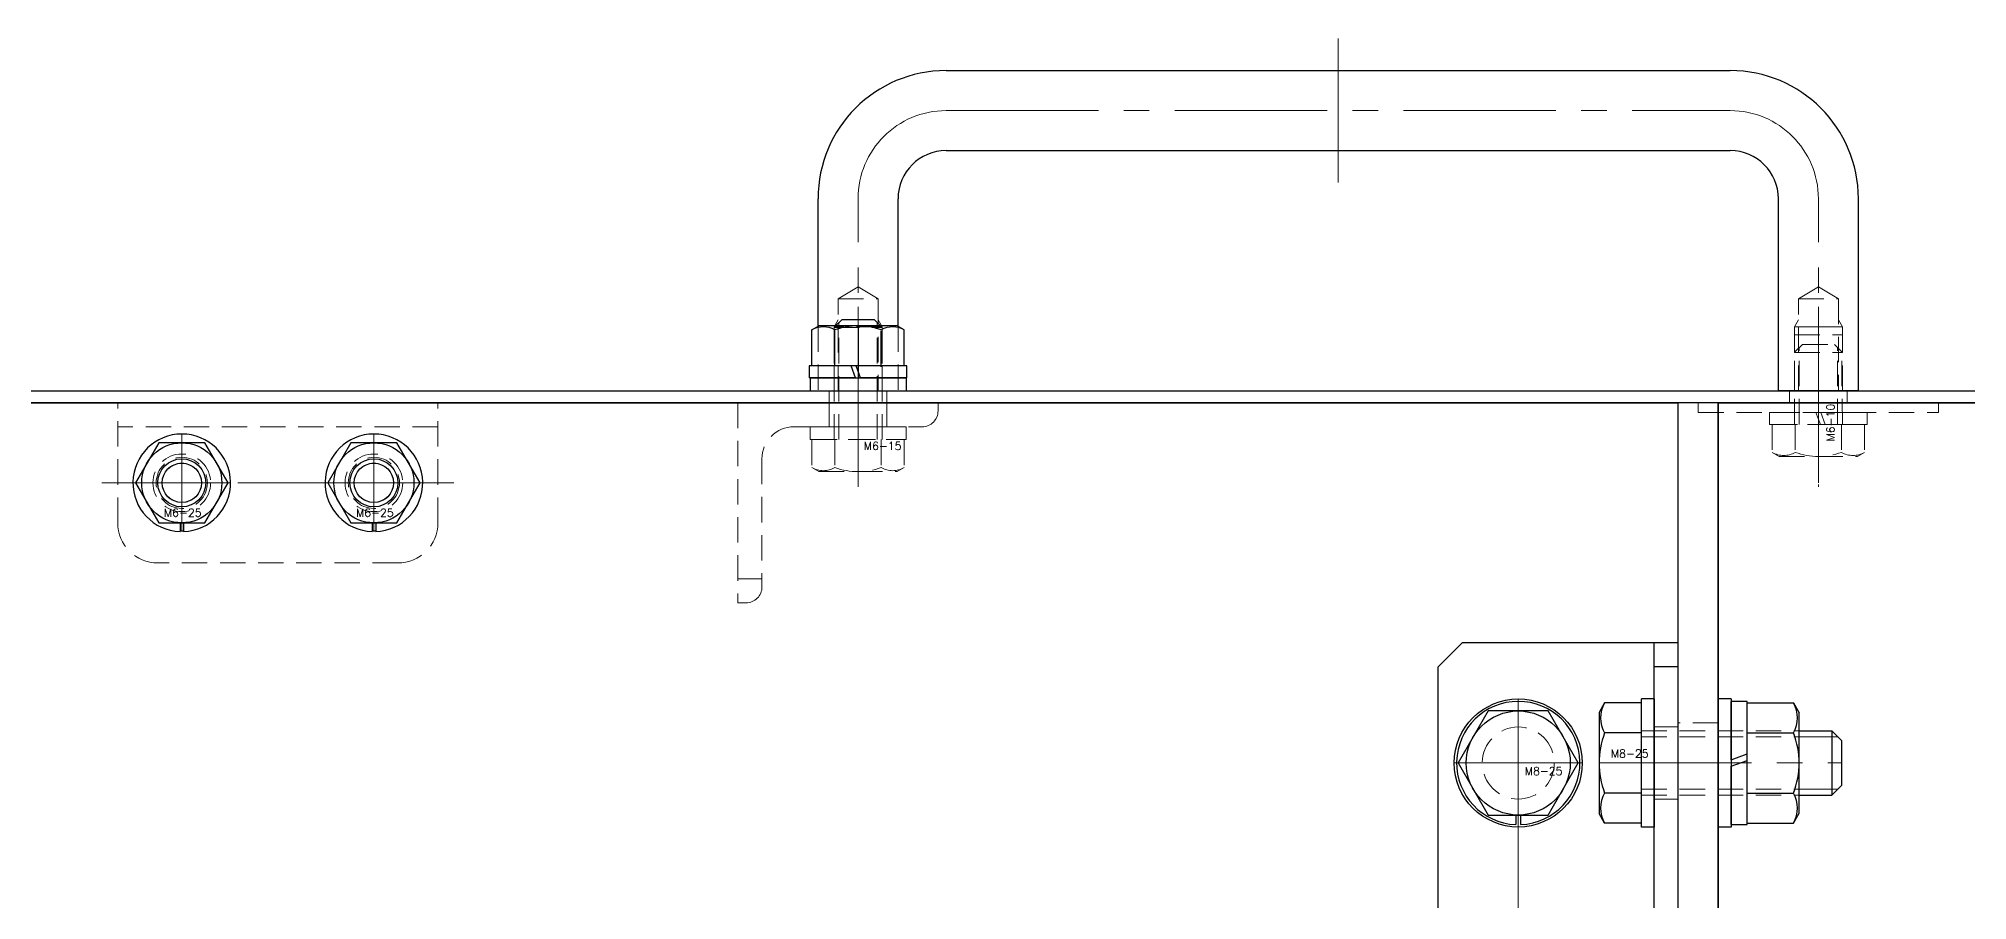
# Model space of a CAD drawing. Header units: millimetres. Extents: x 0 to 51411, y 0 to 16902.
# Drawn here: x 3043.2 to 3284.3, y 7778.6 to 7886.3 of the extents above; entities that cross this region are included whole.
import ezdxf

# ---------------------------------------------------------------- set-up
doc = ezdxf.new("R2010")
doc.units = ezdxf.units.MM
doc.linetypes.add('CENTER2', pattern=[28.575, 19.05, -3.175, 3.175, -3.175])
doc.linetypes.add('HIDDEN2', pattern=[4.7625, 3.175, -1.5875])
for name, color, linetype, lineweight in [('01_外形線', 7, 'Continuous', 25), ('02_細線', 5, 'Continuous', 13), ('03_かくれ線', 6, 'HIDDEN2', 13), ('04_中心線', 1, 'CENTER2', 9)]:
    doc.layers.add(name, color=color, linetype=linetype, lineweight=lineweight)
doc.styles.add('KSS_TXT', font='txt.shx', dxfattribs={"bigfont": 'extfont2.shx'})

msp = doc.modelspace()

# ---------------------------------------------------------------- linework, layer by layer
at = {"layer": '01_外形線'}
for p, q in [((3156.639, 7882.261), (3254.639, 7882.261)), ((3156.639, 7872.261), (3254.639, 7872.261)), ((3140.639, 7850.304), (3140.639, 7866.261)), ((3150.639, 7850.304), (3150.639, 7866.261)), ((3260.639, 7842.262), (3260.639, 7866.261)), ((3270.639, 7842.262), (3270.639, 7866.261)), ((3139.866, 7849.857), (3140.739, 7850.362)), ((3150.539, 7850.362), (3140.739, 7850.362)), ((3142.839, 7850.362), (3143.639, 7851.162)), ((3143.639, 7851.162), (3147.639, 7851.162)), ((3145.639, 7850.362), (3145.639, 7845.362)), ((3145.639, 7850.262), (3145.639, 7845.262)), ((3148.439, 7850.362), (3147.639, 7851.162)), ((3151.413, 7849.857), (3150.539, 7850.362)), ((3139.866, 7845.362), (3139.866, 7849.857)), ((3142.752, 7845.362), (3142.752, 7849.857)), ((3148.526, 7845.262), (3148.526, 7849.757)), ((3151.413, 7845.362), (3151.413, 7849.857)), ((3144.793, 7845.362), (3139.539, 7845.362)), ((3139.539, 7845.362), (3139.539, 7843.862)), ((3151.413, 7845.362), (3139.866, 7845.362)), ((3145.339, 7843.862), (3144.793, 7845.362)), ((3151.739, 7845.362), (3145.393, 7845.362)), ((3145.939, 7843.862), (3145.393, 7845.362)), ((3145.639, 7845.362), (3145.639, 7843.862)), ((3151.739, 7843.862), (3151.739, 7845.362)), ((3145.339, 7843.862), (3139.539, 7843.862)), ((3139.639, 7843.862), (3151.639, 7843.862)), ((3139.639, 7843.862), (3139.639, 7842.262)), ((3151.739, 7843.862), (3145.939, 7843.862)), ((3151.639, 7843.862), (3151.639, 7842.262)), ((2926.139, 7842.262), (3488.139, 7842.262)), ((3488.139, 7840.762), (2926.139, 7840.762)), ((2928.139, 7840.762), (3248.139, 7840.762)), ((3139.639, 7842.262), (3151.639, 7842.262)), ((3253.139, 7840.762), (3248.139, 7840.762)), ((3248.139, 7719.262), (3248.139, 7840.762)), ((3248.139, 7719.262), (3248.139, 7840.762)), ((3253.139, 7719.262), (3253.139, 7840.762)), ((3253.139, 7840.762), (3648.139, 7840.762)), ((3253.139, 7840.762), (3253.139, 7719.262)), ((3270.639, 7842.262), (3260.639, 7842.262)), ((3058.252, 7835.762), (3055.366, 7830.762)), ((3064.026, 7835.762), (3058.252, 7835.762)), ((3066.913, 7830.762), (3064.026, 7835.762)), ((3082.252, 7835.762), (3079.366, 7830.762)), ((3088.026, 7835.762), (3082.252, 7835.762)), ((3090.913, 7830.762), (3088.026, 7835.762)), ((3055.366, 7830.762), (3058.252, 7825.762)), ((3064.026, 7825.762), (3066.913, 7830.762)), ((3079.366, 7830.762), (3082.252, 7825.762)), ((3088.026, 7825.762), (3090.913, 7830.762)), ((3058.252, 7825.762), (3064.026, 7825.762)), ((3060.914, 7825.762), (3060.914, 7824.666)), ((3061.364, 7825.762), (3061.364, 7824.666)), ((3082.252, 7825.762), (3088.026, 7825.762)), ((3084.914, 7825.762), (3084.914, 7824.666)), ((3085.364, 7825.762), (3085.364, 7824.666)), ((3218.139, 7807.762), (3221.139, 7810.762)), ((3248.139, 7810.762), (3221.139, 7810.762)), ((3245.139, 7719.262), (3245.139, 7810.762)), ((3248.139, 7719.262), (3248.139, 7810.762)), ((3218.139, 7719.609), (3218.139, 7807.762)), ((3248.139, 7807.762), (3245.139, 7807.762)), ((3224.386, 7802.262), (3220.634, 7795.762)), ((3231.892, 7802.262), (3224.386, 7802.262)), ((3235.645, 7795.762), (3231.892, 7802.262)), ((3238.935, 7803.267), (3238.239, 7802.062)), ((3238.239, 7802.062), (3238.239, 7789.462)), ((3243.539, 7803.267), (3238.935, 7803.267)), ((3243.539, 7787.762), (3243.539, 7803.762)), ((3245.139, 7803.762), (3243.539, 7803.762)), ((3243.539, 7788.256), (3243.539, 7803.267)), ((3245.139, 7803.762), (3245.139, 7787.762)), ((3253.139, 7787.762), (3253.139, 7803.762)), ((3254.739, 7803.762), (3253.139, 7803.762)), ((3254.739, 7803.762), (3254.739, 7787.762)), ((3254.739, 7796.162), (3254.739, 7803.462)), ((3256.739, 7803.462), (3254.739, 7803.462)), ((3256.739, 7796.89), (3256.739, 7803.462)), ((3256.739, 7788.256), (3256.739, 7803.267)), ((3256.739, 7803.267), (3262.514, 7803.267)), ((3262.514, 7803.267), (3263.239, 7802.012)), ((3263.239, 7789.512), (3263.239, 7802.012)), ((3263.239, 7799.762), (3267.339, 7799.762)), ((3267.339, 7799.762), (3267.339, 7791.762)), ((3267.339, 7799.762), (3268.239, 7798.862)), ((3243.539, 7799.514), (3238.935, 7799.514)), ((3256.739, 7799.514), (3262.514, 7799.514)), ((3268.239, 7798.862), (3268.539, 7798.562)), ((3268.539, 7798.562), (3268.539, 7792.962)), ((3220.634, 7795.762), (3224.386, 7789.262)), ((3231.892, 7789.262), (3235.645, 7795.762)), ((3254.739, 7796.162), (3256.739, 7796.89)), ((3254.739, 7795.362), (3256.739, 7796.09)), ((3254.739, 7788.062), (3254.739, 7795.362)), ((3256.739, 7788.062), (3256.739, 7796.09)), ((3267.339, 7791.762), (3268.239, 7792.662)), ((3268.239, 7792.662), (3268.539, 7792.962)), ((3243.539, 7792.009), (3238.935, 7792.009)), ((3256.739, 7792.009), (3262.514, 7792.009)), ((3263.239, 7791.762), (3267.339, 7791.762)), ((3224.386, 7789.262), (3231.892, 7789.262)), ((3227.839, 7789.262), (3227.839, 7788.067)), ((3228.439, 7789.262), (3228.439, 7788.067)), ((3238.935, 7788.256), (3238.239, 7789.462)), ((3243.539, 7788.256), (3238.935, 7788.256)), ((3245.139, 7787.762), (3243.539, 7787.762)), ((3254.739, 7787.762), (3253.139, 7787.762)), ((3254.739, 7788.062), (3256.739, 7788.062)), ((3256.739, 7788.256), (3262.514, 7788.256)), ((3262.514, 7788.256), (3263.239, 7789.512))]:
    msp.add_line(p, q, dxfattribs=at)
for centre, radius in [((3061.139, 7830.762), 5), ((3085.139, 7830.762), 5), ((3061.139, 7830.762), 3), ((3085.139, 7830.762), 3), ((3061.139, 7830.762), 2.458), ((3085.139, 7830.762), 2.458), ((3228.139, 7795.762), 8), ((3228.139, 7795.762), 6.5)]:
    msp.add_circle(centre, radius, dxfattribs=at)
for centre, radius, start, end in [((3156.639, 7866.261), 16, 90, 180), ((3254.639, 7866.261), 16, 360, 90), ((3156.639, 7866.261), 6, 90, 180), ((3254.639, 7866.261), 6, 360, 90), ((3141.309, 7847.357), 2.887, 60.00001, 119.99999), ((3145.639, 7841.847), 8.514, 70.18087, 109.81913), ((3149.969, 7847.357), 2.887, 60.00001, 119.99999), ((3061.139, 7830.762), 6.1, 272.11385, 267.88615), ((3085.139, 7830.762), 6.1, 272.11385, 267.88615), ((3061.139, 7830.762), 6, 267.88615, 272.1491), ((3085.139, 7830.762), 6, 267.88615, 272.1491), ((3228.139, 7795.762), 7.7, 272.23287, 267.76713), ((3242.185, 7801.391), 3.753, 150.00001, 209.99999), ((3259.264, 7801.391), 3.753, 330.00001, 29.99999), ((3248.704, 7795.762), 10.465, 158.98558, 201.01442), ((3253.163, 7795.762), 10.077, 338.13461, 21.86539), ((3242.185, 7790.132), 3.753, 150.00001, 209.99999), ((3259.264, 7790.132), 3.753, 330.00001, 29.99999)]:
    msp.add_arc(centre, radius, start, end, dxfattribs=at)
at = {"layer": '02_細線'}
for p, q in [((3143.239, 7850.762), (3143.239, 7850.362)), ((3148.039, 7850.762), (3148.039, 7850.362)), ((3263.239, 7799.012), (3268.089, 7799.012)), ((3263.239, 7792.512), (3268.089, 7792.512))]:
    msp.add_line(p, q, dxfattribs=at)
at = {"layer": '03_かくれ線'}
for p, q in [((3143.139, 7853.762), (3145.639, 7855.264)), ((3145.639, 7855.264), (3148.139, 7853.762)), ((3263.139, 7853.762), (3265.639, 7855.264)), ((3265.639, 7855.264), (3268.139, 7853.762)), ((3143.139, 7842.262), (3143.139, 7853.762)), ((3143.139, 7853.762), (3148.139, 7853.762)), ((3148.139, 7853.762), (3148.139, 7842.262)), ((3263.139, 7842.262), (3263.139, 7853.762)), ((3263.139, 7853.762), (3268.139, 7853.762)), ((3268.139, 7853.762), (3268.139, 7842.262)), ((3140.639, 7850.304), (3140.639, 7842.262)), ((3142.639, 7850.262), (3143.139, 7851.128)), ((3142.639, 7850.162), (3142.839, 7850.362)), ((3142.639, 7842.262), (3142.639, 7850.262)), ((3148.639, 7850.262), (3142.639, 7850.262)), ((3142.639, 7850.162), (3148.639, 7850.162)), ((3142.639, 7836.162), (3142.639, 7850.162)), ((3143.239, 7836.162), (3143.239, 7850.362)), ((3148.039, 7836.162), (3148.039, 7850.362)), ((3148.639, 7850.262), (3148.139, 7851.128)), ((3148.639, 7850.162), (3148.439, 7850.362)), ((3148.639, 7842.262), (3148.639, 7850.262)), ((3148.639, 7836.162), (3148.639, 7850.162)), ((3150.639, 7850.304), (3150.639, 7842.262)), ((3262.639, 7850.262), (3263.139, 7851.128)), ((3262.639, 7842.262), (3262.639, 7850.262)), ((3268.639, 7850.262), (3262.639, 7850.262)), ((3263.639, 7850.262), (3267.639, 7850.262)), ((3268.639, 7850.262), (3268.139, 7851.128)), ((3268.639, 7842.262), (3268.639, 7850.262)), ((3262.639, 7849.262), (3268.639, 7849.262)), ((3262.84, 7847.263), (3263.64, 7848.063)), ((3263.64, 7848.063), (3267.64, 7848.063)), ((3268.44, 7847.263), (3267.64, 7848.063)), ((3145.639, 7832.762), (3145.639, 7845.762)), ((3262.64, 7847.063), (3262.84, 7847.263)), ((3262.64, 7847.063), (3268.64, 7847.063)), ((3262.64, 7838.063), (3262.64, 7847.063)), ((3263.24, 7838.063), (3263.24, 7847.663)), ((3263.24, 7847.663), (3263.24, 7847.263)), ((3268.04, 7838.063), (3268.04, 7847.663)), ((3268.04, 7847.663), (3268.04, 7847.263)), ((3268.64, 7847.063), (3268.44, 7847.263)), ((3268.64, 7838.063), (3268.54, 7847.163)), ((3053.139, 7825.762), (3053.139, 7840.762)), ((3053.139, 7840.762), (3093.139, 7840.762)), ((3093.139, 7825.762), (3093.139, 7840.762)), ((3130.639, 7840.762), (3130.639, 7815.762)), ((3130.639, 7840.762), (3155.639, 7840.762)), ((3142.039, 7842.262), (3142.039, 7840.762)), ((3142.039, 7840.262), (3142.039, 7842.262)), ((3142.039, 7840.262), (3142.039, 7842.262)), ((3142.039, 7840.762), (3142.039, 7842.262)), ((3142.039, 7837.762), (3142.039, 7840.762)), ((3149.239, 7842.262), (3149.239, 7840.762)), ((3149.239, 7840.262), (3149.239, 7842.262)), ((3149.239, 7840.262), (3149.239, 7842.262)), ((3149.239, 7840.762), (3149.239, 7842.262)), ((3149.239, 7837.762), (3149.239, 7840.762)), ((3155.639, 7840.762), (3155.639, 7839.762)), ((3262.039, 7842.262), (3262.039, 7840.762)), ((3262.039, 7840.762), (3262.039, 7842.262)), ((3262.039, 7840.762), (3262.039, 7842.262)), ((3269.239, 7842.262), (3269.239, 7840.762)), ((3269.239, 7840.762), (3269.239, 7842.262)), ((3269.239, 7840.762), (3269.239, 7842.262)), ((3259.54, 7839.563), (3265.34, 7839.563)), ((3259.54, 7839.563), (3259.54, 7838.063)), ((3271.64, 7839.563), (3259.64, 7839.563)), ((3259.866, 7839.563), (3271.413, 7839.563)), ((3265.34, 7839.563), (3265.886, 7838.063)), ((3265.94, 7839.563), (3271.74, 7839.563)), ((3265.94, 7839.563), (3266.486, 7838.063)), ((3271.74, 7838.063), (3271.74, 7839.563)), ((3093.139, 7837.762), (3053.139, 7837.762)), ((3061.139, 7825.762), (3061.139, 7835.762)), ((3085.139, 7825.762), (3085.139, 7835.762)), ((3137.639, 7837.762), (3153.639, 7837.762)), ((3139.639, 7837.762), (3151.639, 7837.762)), ((3139.639, 7837.762), (3139.639, 7836.162)), ((3139.639, 7836.162), (3151.639, 7836.162)), ((3139.866, 7836.162), (3139.866, 7832.666)), ((3139.866, 7836.162), (3151.413, 7836.162)), ((3142.752, 7836.162), (3142.752, 7832.666)), ((3148.526, 7836.162), (3148.526, 7832.666)), ((3151.413, 7836.162), (3151.413, 7832.666)), ((3151.639, 7837.762), (3151.639, 7836.162)), ((3259.54, 7838.063), (3265.886, 7838.063)), ((3259.866, 7838.063), (3259.866, 7834.567)), ((3259.866, 7838.063), (3271.413, 7838.063)), ((3262.753, 7838.063), (3262.753, 7834.567)), ((3266.486, 7838.063), (3271.74, 7838.063)), ((3268.527, 7838.063), (3268.527, 7834.567)), ((3271.413, 7838.063), (3271.413, 7834.567)), ((3133.639, 7833.762), (3133.639, 7817.762)), ((3259.866, 7834.567), (3260.74, 7834.063)), ((3260.74, 7834.063), (3270.54, 7834.063)), ((3271.413, 7834.567), (3270.54, 7834.063)), ((3139.866, 7832.666), (3140.739, 7832.162)), ((3140.739, 7832.162), (3150.539, 7832.162)), ((3151.413, 7832.666), (3150.539, 7832.162)), ((3095.139, 7830.762), (3051.139, 7830.762)), ((3088.139, 7820.762), (3058.139, 7820.762)), ((3133.639, 7818.762), (3130.639, 7818.762)), ((3130.639, 7815.762), (3131.639, 7815.762)), ((3228.139, 7803.262), (3228.139, 7788.262)), ((3243.539, 7799.762), (3263.239, 7799.762)), ((3248.139, 7800.262), (3245.139, 7800.262)), ((3253.139, 7800.762), (3248.139, 7800.762)), ((3243.539, 7799.012), (3263.239, 7799.012)), ((3243.539, 7792.512), (3263.239, 7792.512)), ((3243.539, 7791.762), (3263.239, 7791.762)), ((3248.139, 7791.262), (3245.139, 7791.262))]:
    msp.add_line(p, q, dxfattribs=at)
msp.add_lwpolyline([(3250.641, 7839.563), (3280.639, 7839.563), (3280.638, 7840.762), (3250.64, 7840.762)], close=True, dxfattribs=at)
for centre, radius in [((3061.139, 7830.762), 3.6), ((3061.139, 7830.762), 3.2), ((3085.139, 7830.762), 3.6), ((3085.139, 7830.762), 3.2), ((3061.139, 7830.762), 2.458), ((3085.139, 7830.762), 2.458), ((3228.139, 7795.762), 4.5), ((3228.139, 7795.762), 4.5)]:
    msp.add_circle(centre, radius, dxfattribs=at)
for centre, radius, start, end in [((3153.639, 7839.762), 2, 270, 0), ((3137.639, 7833.762), 4, 90, 180), ((3261.31, 7837.067), 2.887, 240.00001, 299.99999), ((3265.64, 7842.577), 8.514, 250.18087, 289.81913), ((3269.97, 7837.067), 2.887, 240.00001, 299.99999), ((3141.309, 7835.166), 2.887, 240.00001, 299.99999), ((3145.639, 7840.676), 8.514, 250.18087, 289.81913), ((3149.969, 7835.166), 2.887, 240.00001, 299.99999), ((3058.139, 7825.762), 5, 180, 270), ((3088.139, 7825.762), 5, 270, 0), ((3131.639, 7817.762), 2, 270, 0)]:
    msp.add_arc(centre, radius, start, end, dxfattribs=at)
at = {"layer": '04_中心線'}
for p, q in [((3205.639, 7868.261), (3205.639, 7886.261)), ((3156.639, 7877.261), (3254.639, 7877.261)), ((3145.639, 7832.262), (3145.639, 7866.261)), ((3265.639, 7832.262), (3265.639, 7866.261)), ((3145.639, 7852.762), (3145.639, 7830.262)), ((3265.639, 7852.762), (3265.639, 7830.262)), ((3145.639, 7830.262), (3145.639, 7852.262)), ((3145.639, 7833.262), (3145.639, 7852.262)), ((3145.639, 7830.762), (3145.639, 7852.262)), ((3145.639, 7851.162), (3145.639, 7832.162)), ((3265.639, 7830.762), (3265.639, 7852.262)), ((3265.64, 7848.063), (3265.64, 7834.063)), ((3145.639, 7832.262), (3145.639, 7845.262)), ((3061.139, 7836.862), (3061.139, 7824.662)), ((3061.139, 7825.762), (3061.139, 7835.762)), ((3085.139, 7836.862), (3085.139, 7824.662)), ((3085.139, 7825.762), (3085.139, 7835.762)), ((3095.139, 7830.762), (3051.139, 7830.762)), ((3067.239, 7830.762), (3055.039, 7830.762)), ((3091.239, 7830.762), (3079.039, 7830.762)), ((3228.139, 7803.762), (3228.139, 7787.762)), ((3228.139, 7803.262), (3228.139, 7713.262)), ((3228.139, 7715.162), (3228.139, 7801.362)), ((3228.139, 7790.162), (3228.139, 7801.362)), ((3236.139, 7795.762), (3220.139, 7795.762)), ((3235.639, 7795.762), (3220.639, 7795.762)), ((3222.539, 7795.762), (3233.739, 7795.762)), ((3238.239, 7795.762), (3268.539, 7795.762)), ((3253.139, 7795.762), (3240.139, 7795.762)), ((3255.639, 7795.762), (3245.639, 7795.762))]:
    msp.add_line(p, q, dxfattribs=at)
for centre, start, end in [((3156.639, 7866.261), 90, 180), ((3254.639, 7866.261), 360, 90)]:
    msp.add_arc(centre, 11, start, end, dxfattribs=at)

# ---------------------------------------------------------------- texts
at = {"layer": '03_かくれ線', "style": 'KSS_TXT'}
msp.add_text('M6-10', height=1, rotation=90, dxfattribs=at).set_placement((3267.667, 7835.925))
for s, p in [('M6-15', (3146.354, 7834.871)), ('M6-25', (3058.904, 7826.533)), ('M6-25', (3082.904, 7826.533)), ('M8-25', (3239.715, 7796.442)), ('M8-25', (3228.95, 7794.253))]:
    msp.add_text(s, height=1, dxfattribs=at).set_placement(p)

doc.saveas('drawing.dxf')
